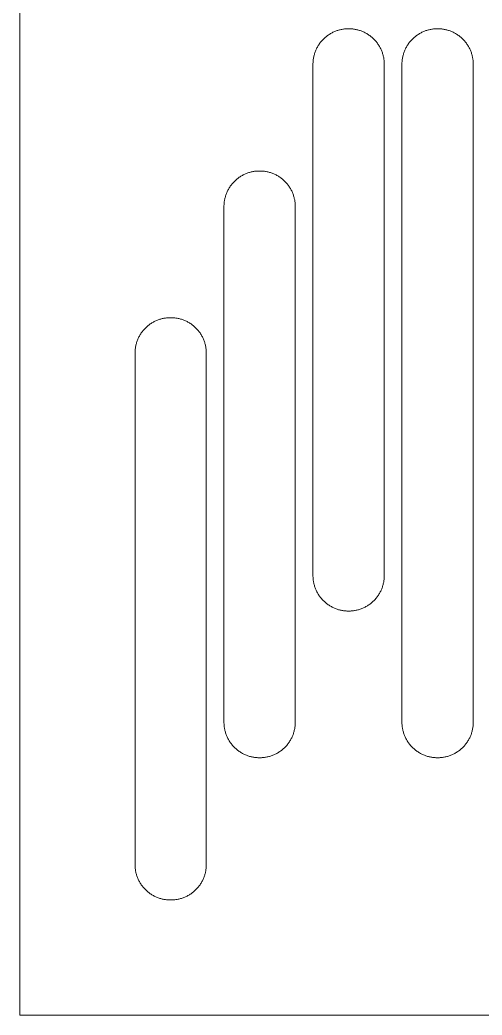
# Model space of a CAD drawing. Header units: metres. Extents: x -2538 to 7610, y -1082 to -498.
# Drawn here: x -1755.1 to -1624.6, y -1081.9 to -800.9 of the extents above; entities that cross this region are included whole.
import ezdxf

# ---------------------------------------------------------------- set-up
doc = ezdxf.new("R2010")
doc.units = ezdxf.units.M
doc.linetypes.add('AUSGEZOGEN', pattern=[0])
doc.layers.add('Standard', color=7, linetype='AUSGEZOGEN', lineweight=25)

msp = doc.modelspace()

# ---------------------------------------------------------------- linework, layer by layer
at = {"layer": 'Standard', "color": 7, "linetype": 'AUSGEZOGEN', "lineweight": 13}
for points in [[(-1755.08, -1081.87), (-1193.08, -1081.87), (-1193.08, -519.87), (-1755.08, -519.87), (-1755.08, -1081.87)], [(-1652.21, -957.79), (-1652.21, -813.37), (-1652.21, -813.15), (-1652.22, -812.93), (-1652.23, -812.7), (-1652.25, -812.47), (-1652.27, -812.25), (-1652.3, -812.02), (-1652.33, -811.79), (-1652.37, -811.55), (-1652.42, -811.32), (-1652.47, -811.09), (-1652.53, -810.86), (-1652.59, -810.62), (-1652.66, -810.39), (-1652.74, -810.16), (-1652.82, -809.92), (-1652.91, -809.69), (-1653, -809.46), (-1653.1, -809.23), (-1653.21, -809.01), (-1653.32, -808.78), (-1653.44, -808.56), (-1653.57, -808.34), (-1653.7, -808.12), (-1653.84, -807.9), (-1653.98, -807.69), (-1654.13, -807.48), (-1654.28, -807.27), (-1654.44, -807.07), (-1654.61, -806.87), (-1654.78, -806.68), (-1654.96, -806.49), (-1655.14, -806.3), (-1655.32, -806.12), (-1655.51, -805.95), (-1655.71, -805.78), (-1655.9, -805.61), (-1656.11, -805.45), (-1656.31, -805.3), (-1656.52, -805.15), (-1656.74, -805), (-1656.95, -804.87), (-1657.17, -804.73), (-1657.39, -804.61), (-1657.61, -804.49), (-1657.84, -804.38), (-1658.07, -804.27), (-1658.3, -804.17), (-1658.53, -804.08), (-1658.76, -803.99), (-1658.99, -803.91), (-1659.22, -803.83), (-1659.46, -803.76), (-1659.69, -803.7), (-1659.92, -803.64), (-1660.16, -803.59), (-1660.39, -803.54), (-1660.62, -803.5), (-1660.85, -803.47), (-1661.08, -803.44), (-1661.31, -803.41), (-1661.54, -803.4), (-1661.76, -803.38), (-1661.99, -803.38), (-1662.21, -803.37), (-1662.33, -803.37), (-1662.55, -803.38), (-1662.78, -803.38), (-1663, -803.4), (-1663.23, -803.41), (-1663.46, -803.44), (-1663.69, -803.47), (-1663.92, -803.5), (-1664.15, -803.54), (-1664.38, -803.59), (-1664.62, -803.64), (-1664.85, -803.7), (-1665.08, -803.76), (-1665.32, -803.83), (-1665.55, -803.91), (-1665.78, -803.99), (-1666.01, -804.08), (-1666.24, -804.17), (-1666.47, -804.27), (-1666.7, -804.38), (-1666.93, -804.49), (-1667.15, -804.61), (-1667.37, -804.73), (-1667.59, -804.87), (-1667.8, -805), (-1668.02, -805.15), (-1668.23, -805.3), (-1668.43, -805.45), (-1668.64, -805.61), (-1668.83, -805.78), (-1669.03, -805.95), (-1669.22, -806.12), (-1669.4, -806.3), (-1669.58, -806.49), (-1669.76, -806.68), (-1669.93, -806.87), (-1670.1, -807.07), (-1670.26, -807.27), (-1670.41, -807.48), (-1670.56, -807.69), (-1670.7, -807.9), (-1670.84, -808.12), (-1670.97, -808.34), (-1671.1, -808.56), (-1671.22, -808.78), (-1671.33, -809.01), (-1671.44, -809.23), (-1671.54, -809.46), (-1671.63, -809.69), (-1671.72, -809.92), (-1671.8, -810.16), (-1671.88, -810.39), (-1671.95, -810.62), (-1672.01, -810.86), (-1672.07, -811.09), (-1672.12, -811.32), (-1672.17, -811.55), (-1672.21, -811.79), (-1672.24, -812.02), (-1672.27, -812.25), (-1672.29, -812.47), (-1672.31, -812.7), (-1672.32, -812.93), (-1672.33, -813.15), (-1672.33, -813.37), (-1672.33, -957.79), (-1672.33, -958.01), (-1672.32, -958.24), (-1672.31, -958.46), (-1672.29, -958.69), (-1672.27, -958.92), (-1672.24, -959.15), (-1672.21, -959.38), (-1672.17, -959.61), (-1672.12, -959.84), (-1672.07, -960.08), (-1672.01, -960.31), (-1671.95, -960.54), (-1671.88, -960.77), (-1671.8, -961.01), (-1671.72, -961.24), (-1671.63, -961.47), (-1671.54, -961.7), (-1671.44, -961.93), (-1671.33, -962.16), (-1671.22, -962.38), (-1671.1, -962.61), (-1670.97, -962.83), (-1670.84, -963.05), (-1670.7, -963.26), (-1670.56, -963.48), (-1670.41, -963.68), (-1670.26, -963.89), (-1670.1, -964.09), (-1669.93, -964.29), (-1669.76, -964.49), (-1669.58, -964.68), (-1669.4, -964.86), (-1669.22, -965.04), (-1669.03, -965.22), (-1668.83, -965.39), (-1668.64, -965.55), (-1668.43, -965.71), (-1668.23, -965.87), (-1668.02, -966.02), (-1667.8, -966.16), (-1667.59, -966.3), (-1667.37, -966.43), (-1667.15, -966.55), (-1666.93, -966.67), (-1666.7, -966.79), (-1666.47, -966.89), (-1666.24, -966.99), (-1666.01, -967.09), (-1665.78, -967.18), (-1665.55, -967.26), (-1665.32, -967.33), (-1665.08, -967.4), (-1664.85, -967.47), (-1664.62, -967.53), (-1664.38, -967.58), (-1664.15, -967.62), (-1663.92, -967.66), (-1663.69, -967.7), (-1663.46, -967.73), (-1663.23, -967.75), (-1663, -967.77), (-1662.78, -967.78), (-1662.55, -967.79), (-1662.33, -967.79), (-1662.21, -967.79), (-1661.99, -967.79), (-1661.76, -967.78), (-1661.54, -967.77), (-1661.31, -967.75), (-1661.08, -967.73), (-1660.85, -967.7), (-1660.62, -967.66), (-1660.39, -967.62), (-1660.16, -967.58), (-1659.92, -967.53), (-1659.69, -967.47), (-1659.46, -967.4), (-1659.22, -967.33), (-1658.99, -967.26), (-1658.76, -967.18), (-1658.53, -967.09), (-1658.3, -966.99), (-1658.07, -966.89), (-1657.84, -966.79), (-1657.61, -966.67), (-1657.39, -966.55), (-1657.17, -966.43), (-1656.95, -966.3), (-1656.74, -966.16), (-1656.52, -966.02), (-1656.31, -965.87), (-1656.11, -965.71), (-1655.9, -965.55), (-1655.71, -965.39), (-1655.51, -965.22), (-1655.32, -965.04), (-1655.14, -964.86), (-1654.96, -964.68), (-1654.78, -964.49), (-1654.61, -964.29), (-1654.44, -964.09), (-1654.28, -963.89), (-1654.13, -963.68), (-1653.98, -963.48), (-1653.84, -963.26), (-1653.7, -963.05), (-1653.57, -962.83), (-1653.44, -962.61), (-1653.32, -962.38), (-1653.21, -962.16), (-1653.1, -961.93), (-1653, -961.7), (-1652.91, -961.47), (-1652.82, -961.24), (-1652.74, -961.01), (-1652.66, -960.77), (-1652.59, -960.54), (-1652.53, -960.31), (-1652.47, -960.08), (-1652.42, -959.84), (-1652.37, -959.61), (-1652.33, -959.38), (-1652.3, -959.15), (-1652.27, -958.92), (-1652.25, -958.69), (-1652.23, -958.46), (-1652.22, -958.24), (-1652.21, -958.01), (-1652.21, -957.79)], [(-1627.08, -999.21), (-1627.08, -813.37), (-1627.09, -813.15), (-1627.09, -812.93), (-1627.11, -812.7), (-1627.12, -812.47), (-1627.15, -812.25), (-1627.18, -812.02), (-1627.21, -811.79), (-1627.25, -811.55), (-1627.3, -811.32), (-1627.35, -811.09), (-1627.4, -810.86), (-1627.47, -810.62), (-1627.54, -810.39), (-1627.61, -810.16), (-1627.7, -809.92), (-1627.78, -809.69), (-1627.88, -809.46), (-1627.98, -809.23), (-1628.09, -809.01), (-1628.2, -808.78), (-1628.32, -808.56), (-1628.44, -808.34), (-1628.58, -808.12), (-1628.71, -807.9), (-1628.86, -807.69), (-1629, -807.48), (-1629.16, -807.27), (-1629.32, -807.07), (-1629.48, -806.87), (-1629.66, -806.68), (-1629.83, -806.49), (-1630.01, -806.3), (-1630.2, -806.12), (-1630.39, -805.95), (-1630.58, -805.78), (-1630.78, -805.61), (-1630.98, -805.45), (-1631.19, -805.3), (-1631.4, -805.15), (-1631.61, -805), (-1631.83, -804.87), (-1632.05, -804.73), (-1632.27, -804.61), (-1632.49, -804.49), (-1632.72, -804.38), (-1632.94, -804.27), (-1633.17, -804.17), (-1633.4, -804.08), (-1633.63, -803.99), (-1633.87, -803.91), (-1634.1, -803.83), (-1634.33, -803.76), (-1634.56, -803.7), (-1634.8, -803.64), (-1635.03, -803.59), (-1635.26, -803.54), (-1635.49, -803.5), (-1635.73, -803.47), (-1635.96, -803.44), (-1636.18, -803.41), (-1636.41, -803.4), (-1636.64, -803.38), (-1636.86, -803.38), (-1637.08, -803.37), (-1637.21, -803.37), (-1637.43, -803.38), (-1637.65, -803.38), (-1637.88, -803.4), (-1638.11, -803.41), (-1638.33, -803.44), (-1638.56, -803.47), (-1638.8, -803.5), (-1639.03, -803.54), (-1639.26, -803.59), (-1639.49, -803.64), (-1639.73, -803.7), (-1639.96, -803.76), (-1640.19, -803.83), (-1640.43, -803.91), (-1640.66, -803.99), (-1640.89, -804.08), (-1641.12, -804.17), (-1641.35, -804.27), (-1641.58, -804.38), (-1641.8, -804.49), (-1642.02, -804.61), (-1642.25, -804.73), (-1642.46, -804.87), (-1642.68, -805), (-1642.89, -805.15), (-1643.1, -805.3), (-1643.31, -805.45), (-1643.51, -805.61), (-1643.71, -805.78), (-1643.9, -805.95), (-1644.09, -806.12), (-1644.28, -806.3), (-1644.46, -806.49), (-1644.64, -806.68), (-1644.81, -806.87), (-1644.97, -807.07), (-1645.13, -807.27), (-1645.29, -807.48), (-1645.43, -807.69), (-1645.58, -807.9), (-1645.71, -808.12), (-1645.85, -808.34), (-1645.97, -808.56), (-1646.09, -808.78), (-1646.2, -809.01), (-1646.31, -809.23), (-1646.41, -809.46), (-1646.51, -809.69), (-1646.59, -809.92), (-1646.68, -810.16), (-1646.75, -810.39), (-1646.82, -810.62), (-1646.89, -810.86), (-1646.94, -811.09), (-1646.99, -811.32), (-1647.04, -811.55), (-1647.08, -811.79), (-1647.12, -812.02), (-1647.14, -812.25), (-1647.17, -812.47), (-1647.19, -812.7), (-1647.2, -812.93), (-1647.21, -813.15), (-1647.21, -813.37), (-1647.21, -999.21), (-1647.21, -999.43), (-1647.2, -999.65), (-1647.19, -999.88), (-1647.17, -1000.11), (-1647.14, -1000.33), (-1647.12, -1000.56), (-1647.08, -1000.79), (-1647.04, -1001.03), (-1646.99, -1001.26), (-1646.94, -1001.49), (-1646.89, -1001.73), (-1646.82, -1001.96), (-1646.75, -1002.19), (-1646.68, -1002.42), (-1646.59, -1002.66), (-1646.51, -1002.89), (-1646.41, -1003.12), (-1646.31, -1003.35), (-1646.2, -1003.57), (-1646.09, -1003.8), (-1645.97, -1004.02), (-1645.85, -1004.24), (-1645.71, -1004.46), (-1645.58, -1004.68), (-1645.43, -1004.89), (-1645.29, -1005.1), (-1645.13, -1005.31), (-1644.97, -1005.51), (-1644.81, -1005.71), (-1644.64, -1005.9), (-1644.46, -1006.09), (-1644.28, -1006.28), (-1644.09, -1006.46), (-1643.9, -1006.63), (-1643.71, -1006.8), (-1643.51, -1006.97), (-1643.31, -1007.13), (-1643.1, -1007.28), (-1642.89, -1007.43), (-1642.68, -1007.58), (-1642.46, -1007.71), (-1642.25, -1007.85), (-1642.02, -1007.97), (-1641.8, -1008.09), (-1641.58, -1008.2), (-1641.35, -1008.31), (-1641.12, -1008.41), (-1640.89, -1008.5), (-1640.66, -1008.59), (-1640.43, -1008.68), (-1640.19, -1008.75), (-1639.96, -1008.82), (-1639.73, -1008.88), (-1639.49, -1008.94), (-1639.26, -1008.99), (-1639.03, -1009.04), (-1638.8, -1009.08), (-1638.56, -1009.11), (-1638.33, -1009.14), (-1638.11, -1009.17), (-1637.88, -1009.18), (-1637.65, -1009.2), (-1637.43, -1009.2), (-1637.21, -1009.21), (-1637.08, -1009.21), (-1636.86, -1009.2), (-1636.64, -1009.2), (-1636.41, -1009.18), (-1636.18, -1009.17), (-1635.96, -1009.14), (-1635.73, -1009.11), (-1635.49, -1009.08), (-1635.26, -1009.04), (-1635.03, -1008.99), (-1634.8, -1008.94), (-1634.56, -1008.88), (-1634.33, -1008.82), (-1634.1, -1008.75), (-1633.87, -1008.68), (-1633.63, -1008.59), (-1633.4, -1008.5), (-1633.17, -1008.41), (-1632.94, -1008.31), (-1632.72, -1008.2), (-1632.49, -1008.09), (-1632.27, -1007.97), (-1632.05, -1007.85), (-1631.83, -1007.71), (-1631.61, -1007.58), (-1631.4, -1007.43), (-1631.19, -1007.28), (-1630.98, -1007.13), (-1630.78, -1006.97), (-1630.58, -1006.8), (-1630.39, -1006.63), (-1630.2, -1006.46), (-1630.01, -1006.28), (-1629.83, -1006.09), (-1629.66, -1005.9), (-1629.48, -1005.71), (-1629.32, -1005.51), (-1629.16, -1005.31), (-1629, -1005.1), (-1628.86, -1004.89), (-1628.71, -1004.68), (-1628.58, -1004.46), (-1628.44, -1004.24), (-1628.32, -1004.02), (-1628.2, -1003.8), (-1628.09, -1003.57), (-1627.98, -1003.35), (-1627.88, -1003.12), (-1627.78, -1002.89), (-1627.7, -1002.66), (-1627.61, -1002.42), (-1627.54, -1002.19), (-1627.47, -1001.96), (-1627.4, -1001.73), (-1627.35, -1001.49), (-1627.3, -1001.26), (-1627.25, -1001.03), (-1627.21, -1000.79), (-1627.18, -1000.56), (-1627.15, -1000.33), (-1627.12, -1000.11), (-1627.11, -999.88), (-1627.09, -999.65), (-1627.09, -999.43), (-1627.08, -999.21)], [(-1677.33, -999.21), (-1677.33, -853.54), (-1677.34, -853.32), (-1677.34, -853.09), (-1677.36, -852.87), (-1677.37, -852.64), (-1677.4, -852.41), (-1677.43, -852.18), (-1677.46, -851.95), (-1677.5, -851.72), (-1677.55, -851.49), (-1677.6, -851.26), (-1677.65, -851.02), (-1677.72, -850.79), (-1677.79, -850.56), (-1677.86, -850.32), (-1677.95, -850.09), (-1678.03, -849.86), (-1678.13, -849.63), (-1678.23, -849.4), (-1678.34, -849.17), (-1678.45, -848.95), (-1678.57, -848.72), (-1678.69, -848.5), (-1678.83, -848.28), (-1678.96, -848.07), (-1679.11, -847.86), (-1679.25, -847.65), (-1679.41, -847.44), (-1679.57, -847.24), (-1679.73, -847.04), (-1679.91, -846.84), (-1680.08, -846.65), (-1680.26, -846.47), (-1680.45, -846.29), (-1680.64, -846.11), (-1680.83, -845.94), (-1681.03, -845.78), (-1681.23, -845.62), (-1681.44, -845.46), (-1681.65, -845.31), (-1681.86, -845.17), (-1682.08, -845.03), (-1682.3, -844.9), (-1682.52, -844.78), (-1682.74, -844.66), (-1682.97, -844.54), (-1683.19, -844.44), (-1683.42, -844.34), (-1683.65, -844.24), (-1683.88, -844.15), (-1684.12, -844.07), (-1684.35, -844), (-1684.58, -843.93), (-1684.81, -843.86), (-1685.05, -843.8), (-1685.28, -843.75), (-1685.51, -843.71), (-1685.74, -843.67), (-1685.98, -843.63), (-1686.21, -843.6), (-1686.43, -843.58), (-1686.66, -843.56), (-1686.89, -843.55), (-1687.11, -843.54), (-1687.33, -843.54), (-1687.46, -843.54), (-1687.68, -843.54), (-1687.9, -843.55), (-1688.13, -843.56), (-1688.36, -843.58), (-1688.58, -843.6), (-1688.81, -843.63), (-1689.05, -843.67), (-1689.28, -843.71), (-1689.51, -843.75), (-1689.74, -843.8), (-1689.98, -843.86), (-1690.21, -843.93), (-1690.44, -844), (-1690.68, -844.07), (-1690.91, -844.15), (-1691.14, -844.24), (-1691.37, -844.34), (-1691.6, -844.44), (-1691.83, -844.54), (-1692.05, -844.66), (-1692.27, -844.78), (-1692.5, -844.9), (-1692.71, -845.03), (-1692.93, -845.17), (-1693.14, -845.31), (-1693.35, -845.46), (-1693.56, -845.62), (-1693.76, -845.78), (-1693.96, -845.94), (-1694.15, -846.11), (-1694.34, -846.29), (-1694.53, -846.47), (-1694.71, -846.65), (-1694.89, -846.84), (-1695.06, -847.04), (-1695.22, -847.24), (-1695.38, -847.44), (-1695.54, -847.65), (-1695.68, -847.86), (-1695.83, -848.07), (-1695.96, -848.28), (-1696.1, -848.5), (-1696.22, -848.72), (-1696.34, -848.95), (-1696.45, -849.17), (-1696.56, -849.4), (-1696.66, -849.63), (-1696.76, -849.86), (-1696.84, -850.09), (-1696.93, -850.32), (-1697, -850.56), (-1697.07, -850.79), (-1697.14, -851.02), (-1697.19, -851.26), (-1697.24, -851.49), (-1697.29, -851.72), (-1697.33, -851.95), (-1697.37, -852.18), (-1697.39, -852.41), (-1697.42, -852.64), (-1697.44, -852.87), (-1697.45, -853.09), (-1697.46, -853.32), (-1697.46, -853.54), (-1697.46, -999.21), (-1697.46, -999.43), (-1697.45, -999.65), (-1697.44, -999.88), (-1697.42, -1000.11), (-1697.39, -1000.33), (-1697.37, -1000.56), (-1697.33, -1000.79), (-1697.29, -1001.03), (-1697.24, -1001.26), (-1697.19, -1001.49), (-1697.14, -1001.73), (-1697.07, -1001.96), (-1697, -1002.19), (-1696.93, -1002.42), (-1696.84, -1002.66), (-1696.76, -1002.89), (-1696.66, -1003.12), (-1696.56, -1003.35), (-1696.45, -1003.57), (-1696.34, -1003.8), (-1696.22, -1004.02), (-1696.1, -1004.24), (-1695.96, -1004.46), (-1695.83, -1004.68), (-1695.68, -1004.89), (-1695.54, -1005.1), (-1695.38, -1005.31), (-1695.22, -1005.51), (-1695.06, -1005.71), (-1694.89, -1005.9), (-1694.71, -1006.09), (-1694.53, -1006.28), (-1694.34, -1006.46), (-1694.15, -1006.63), (-1693.96, -1006.8), (-1693.76, -1006.97), (-1693.56, -1007.13), (-1693.35, -1007.28), (-1693.14, -1007.43), (-1692.93, -1007.58), (-1692.71, -1007.71), (-1692.5, -1007.85), (-1692.27, -1007.97), (-1692.05, -1008.09), (-1691.83, -1008.2), (-1691.6, -1008.31), (-1691.37, -1008.41), (-1691.14, -1008.5), (-1690.91, -1008.59), (-1690.68, -1008.68), (-1690.44, -1008.75), (-1690.21, -1008.82), (-1689.98, -1008.88), (-1689.74, -1008.94), (-1689.51, -1008.99), (-1689.28, -1009.04), (-1689.05, -1009.08), (-1688.81, -1009.11), (-1688.58, -1009.14), (-1688.36, -1009.17), (-1688.13, -1009.18), (-1687.9, -1009.2), (-1687.68, -1009.2), (-1687.46, -1009.21), (-1687.33, -1009.21), (-1687.11, -1009.2), (-1686.89, -1009.2), (-1686.66, -1009.18), (-1686.43, -1009.17), (-1686.21, -1009.14), (-1685.98, -1009.11), (-1685.74, -1009.08), (-1685.51, -1009.04), (-1685.28, -1008.99), (-1685.05, -1008.94), (-1684.81, -1008.88), (-1684.58, -1008.82), (-1684.35, -1008.75), (-1684.12, -1008.68), (-1683.88, -1008.59), (-1683.65, -1008.5), (-1683.42, -1008.41), (-1683.19, -1008.31), (-1682.97, -1008.2), (-1682.74, -1008.09), (-1682.52, -1007.97), (-1682.3, -1007.85), (-1682.08, -1007.71), (-1681.86, -1007.58), (-1681.65, -1007.43), (-1681.44, -1007.28), (-1681.23, -1007.13), (-1681.03, -1006.97), (-1680.83, -1006.8), (-1680.64, -1006.63), (-1680.45, -1006.46), (-1680.26, -1006.28), (-1680.08, -1006.09), (-1679.91, -1005.9), (-1679.73, -1005.71), (-1679.57, -1005.51), (-1679.41, -1005.31), (-1679.25, -1005.1), (-1679.11, -1004.89), (-1678.96, -1004.68), (-1678.83, -1004.46), (-1678.69, -1004.24), (-1678.57, -1004.02), (-1678.45, -1003.8), (-1678.34, -1003.57), (-1678.23, -1003.35), (-1678.13, -1003.12), (-1678.03, -1002.89), (-1677.95, -1002.66), (-1677.86, -1002.42), (-1677.79, -1002.19), (-1677.72, -1001.96), (-1677.65, -1001.73), (-1677.6, -1001.49), (-1677.55, -1001.26), (-1677.5, -1001.03), (-1677.46, -1000.79), (-1677.43, -1000.56), (-1677.4, -1000.33), (-1677.37, -1000.11), (-1677.36, -999.88), (-1677.34, -999.65), (-1677.34, -999.43), (-1677.33, -999.21)], [(-1702.46, -1039.37), (-1702.46, -894.96), (-1702.46, -894.73), (-1702.47, -894.51), (-1702.48, -894.29), (-1702.5, -894.06), (-1702.52, -893.83), (-1702.55, -893.6), (-1702.58, -893.37), (-1702.62, -893.14), (-1702.67, -892.9), (-1702.72, -892.67), (-1702.78, -892.44), (-1702.84, -892.21), (-1702.91, -891.97), (-1702.99, -891.74), (-1703.07, -891.51), (-1703.16, -891.28), (-1703.25, -891.05), (-1703.35, -890.82), (-1703.46, -890.59), (-1703.57, -890.36), (-1703.69, -890.14), (-1703.82, -889.92), (-1703.95, -889.7), (-1704.09, -889.48), (-1704.23, -889.27), (-1704.38, -889.06), (-1704.53, -888.86), (-1704.69, -888.65), (-1704.86, -888.46), (-1705.03, -888.26), (-1705.21, -888.07), (-1705.39, -887.89), (-1705.57, -887.71), (-1705.76, -887.53), (-1705.96, -887.36), (-1706.15, -887.19), (-1706.36, -887.03), (-1706.56, -886.88), (-1706.77, -886.73), (-1706.99, -886.59), (-1707.2, -886.45), (-1707.42, -886.32), (-1707.64, -886.19), (-1707.86, -886.07), (-1708.09, -885.96), (-1708.32, -885.85), (-1708.55, -885.75), (-1708.78, -885.66), (-1709.01, -885.57), (-1709.24, -885.49), (-1709.47, -885.41), (-1709.71, -885.34), (-1709.94, -885.28), (-1710.17, -885.22), (-1710.41, -885.17), (-1710.64, -885.12), (-1710.87, -885.08), (-1711.1, -885.05), (-1711.33, -885.02), (-1711.56, -885), (-1711.79, -884.98), (-1712.01, -884.97), (-1712.24, -884.96), (-1712.46, -884.96), (-1712.58, -884.96), (-1712.8, -884.96), (-1713.03, -884.97), (-1713.25, -884.98), (-1713.48, -885), (-1713.71, -885.02), (-1713.94, -885.05), (-1714.17, -885.08), (-1714.4, -885.12), (-1714.63, -885.17), (-1714.87, -885.22), (-1715.1, -885.28), (-1715.33, -885.34), (-1715.57, -885.41), (-1715.8, -885.49), (-1716.03, -885.57), (-1716.26, -885.66), (-1716.49, -885.75), (-1716.72, -885.85), (-1716.95, -885.96), (-1717.18, -886.07), (-1717.4, -886.19), (-1717.62, -886.32), (-1717.84, -886.45), (-1718.05, -886.59), (-1718.27, -886.73), (-1718.48, -886.88), (-1718.68, -887.03), (-1718.89, -887.19), (-1719.08, -887.36), (-1719.28, -887.53), (-1719.47, -887.71), (-1719.65, -887.89), (-1719.83, -888.07), (-1720.01, -888.26), (-1720.18, -888.46), (-1720.35, -888.65), (-1720.51, -888.86), (-1720.66, -889.06), (-1720.81, -889.27), (-1720.95, -889.48), (-1721.09, -889.7), (-1721.22, -889.92), (-1721.35, -890.14), (-1721.47, -890.36), (-1721.58, -890.59), (-1721.69, -890.82), (-1721.79, -891.05), (-1721.88, -891.28), (-1721.97, -891.51), (-1722.05, -891.74), (-1722.13, -891.97), (-1722.2, -892.21), (-1722.26, -892.44), (-1722.32, -892.67), (-1722.37, -892.9), (-1722.42, -893.14), (-1722.46, -893.37), (-1722.49, -893.6), (-1722.52, -893.83), (-1722.54, -894.06), (-1722.56, -894.29), (-1722.57, -894.51), (-1722.58, -894.73), (-1722.58, -894.96), (-1722.58, -1039.37), (-1722.58, -1039.6), (-1722.57, -1039.82), (-1722.56, -1040.04), (-1722.54, -1040.27), (-1722.52, -1040.5), (-1722.49, -1040.73), (-1722.46, -1040.96), (-1722.42, -1041.19), (-1722.37, -1041.43), (-1722.32, -1041.66), (-1722.26, -1041.89), (-1722.2, -1042.13), (-1722.13, -1042.36), (-1722.05, -1042.59), (-1721.97, -1042.82), (-1721.88, -1043.05), (-1721.79, -1043.28), (-1721.69, -1043.51), (-1721.58, -1043.74), (-1721.47, -1043.97), (-1721.35, -1044.19), (-1721.22, -1044.41), (-1721.09, -1044.63), (-1720.95, -1044.85), (-1720.81, -1045.06), (-1720.66, -1045.27), (-1720.51, -1045.47), (-1720.35, -1045.68), (-1720.18, -1045.87), (-1720.01, -1046.07), (-1719.83, -1046.26), (-1719.65, -1046.44), (-1719.47, -1046.63), (-1719.28, -1046.8), (-1719.08, -1046.97), (-1718.89, -1047.14), (-1718.68, -1047.3), (-1718.48, -1047.45), (-1718.27, -1047.6), (-1718.05, -1047.74), (-1717.84, -1047.88), (-1717.62, -1048.01), (-1717.4, -1048.14), (-1717.18, -1048.26), (-1716.95, -1048.37), (-1716.72, -1048.48), (-1716.49, -1048.58), (-1716.26, -1048.67), (-1716.03, -1048.76), (-1715.8, -1048.84), (-1715.57, -1048.92), (-1715.33, -1048.99), (-1715.1, -1049.05), (-1714.87, -1049.11), (-1714.63, -1049.16), (-1714.4, -1049.21), (-1714.17, -1049.25), (-1713.94, -1049.28), (-1713.71, -1049.31), (-1713.48, -1049.33), (-1713.25, -1049.35), (-1713.03, -1049.36), (-1712.8, -1049.37), (-1712.58, -1049.37), (-1712.46, -1049.37), (-1712.24, -1049.37), (-1712.01, -1049.36), (-1711.79, -1049.35), (-1711.56, -1049.33), (-1711.33, -1049.31), (-1711.1, -1049.28), (-1710.87, -1049.25), (-1710.64, -1049.21), (-1710.41, -1049.16), (-1710.17, -1049.11), (-1709.94, -1049.05), (-1709.71, -1048.99), (-1709.47, -1048.92), (-1709.24, -1048.84), (-1709.01, -1048.76), (-1708.78, -1048.67), (-1708.55, -1048.58), (-1708.32, -1048.48), (-1708.09, -1048.37), (-1707.86, -1048.26), (-1707.64, -1048.14), (-1707.42, -1048.01), (-1707.2, -1047.88), (-1706.99, -1047.74), (-1706.77, -1047.6), (-1706.56, -1047.45), (-1706.36, -1047.3), (-1706.15, -1047.14), (-1705.96, -1046.97), (-1705.76, -1046.8), (-1705.57, -1046.63), (-1705.39, -1046.44), (-1705.21, -1046.26), (-1705.03, -1046.07), (-1704.86, -1045.87), (-1704.69, -1045.68), (-1704.53, -1045.47), (-1704.38, -1045.27), (-1704.23, -1045.06), (-1704.09, -1044.85), (-1703.95, -1044.63), (-1703.82, -1044.41), (-1703.69, -1044.19), (-1703.57, -1043.97), (-1703.46, -1043.74), (-1703.35, -1043.51), (-1703.25, -1043.28), (-1703.16, -1043.05), (-1703.07, -1042.82), (-1702.99, -1042.59), (-1702.91, -1042.36), (-1702.84, -1042.13), (-1702.78, -1041.89), (-1702.72, -1041.66), (-1702.67, -1041.43), (-1702.62, -1041.19), (-1702.58, -1040.96), (-1702.55, -1040.73), (-1702.52, -1040.5), (-1702.5, -1040.27), (-1702.48, -1040.04), (-1702.47, -1039.82), (-1702.46, -1039.6), (-1702.46, -1039.37)]]:
    msp.add_lwpolyline(points, close=True, dxfattribs=at)

doc.saveas('drawing.dxf')
